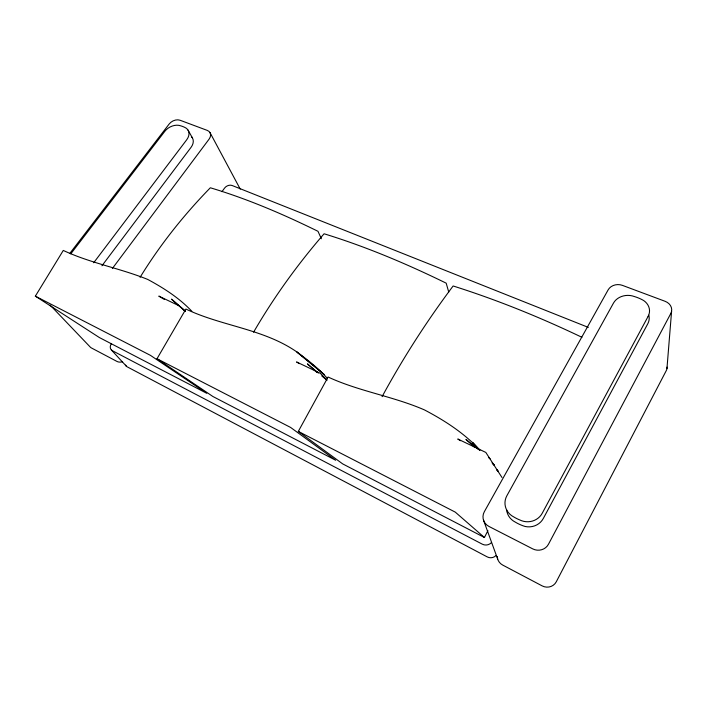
<?xml version="1.0" encoding="UTF-8"?>
<svg xmlns="http://www.w3.org/2000/svg" width="707" height="707" viewBox="0 0 707 707"><rect width="100%" height="100%" fill="white"/><g stroke="black" fill="none" stroke-linecap="round" stroke-linejoin="round"><path stroke-width="1.06" d="M666.948 368.586L671.597 311.204M480 450.226C464.402 433.232 444.756 420.577 424.456 409.91C393.198 396.3 359.103 391.404 328.092 377.025L298.31 431.403L342.683 463.898L484.436 537.506L487.91 530.604M382.08 396.654C403.043 358.096 426.798 321.066 453.134 285.973C497.233 299.918 540.192 317.355 581.914 337.292M157.016 358.741L290.612 427.443L335.666 460.248L212.869 396.486L157.016 358.741L185.906 309.056C221.918 326.236 263.72 328.852 296.967 352.033C307.81 359.996 318.627 368.435 327.518 378.563M253.566 332.21C273.874 297.249 297.62 264.33 324.089 233.778C366.12 246.69 406.719 263.87 446.188 283.162L448.733 292.079M35.35 296.162L150.423 355.347L206.762 393.313L99.36 337.539L35.35 296.162L63.285 250.437C90.416 263.145 120.066 268.271 147.736 279.433C163.803 288.103 179.216 297.956 191.853 311.292M140.092 277.312C159.985 244.905 183.793 214.972 210.333 187.779C247.494 198.879 283.233 214.221 317.991 231.313L321.358 238.754M221.963 191.677L224.561 188.106A5.762 4.383 -28.4 0 1 232.196 185.526L588.339 327.403M112.333 268.536L209.095 139.129A8.44 6.16 -28.1 0 0 207.319 130.424L180.082 120.252A8.316 5.974 -28.9 0 0 169.15 124.034L69.966 253.194M101.932 265.788L191.067 147.321A12.037 8.758 -29.1 0 0 191.403 136.575M93.686 262.765L186.736 139.739A12.16 8.784 -29.1 0 0 186.524 128.409A30.887 22.394 -29.9 0 0 180.727 125.837A12.134 8.749 -29.2 0 0 164.802 131.343L70.771 253.866M298.31 431.403L455.273 512.124L484.436 537.506M164.413 299.476L158.819 296.109L179.26 305.875L185.508 311.363M299.379 363.672L296.551 361.949L320.359 373.331L326.934 380.11M460.54 440.717L457.765 439.012L485.824 452.427L501.97 477.481M478.498 449.484L465.94 439.392L474.874 447.513M488.537 457.562L490.216 458.905M318.389 373.075L307.421 363.875L317.028 372.465M321.765 375.912L326.828 380.154M185.375 311.257L171.536 299.149L185.384 311.363M492.735 463.757L494.361 465.241L492.09 462.864M50.109 305.07L90.151 346.969A8.263 6.398 -39.6 0 0 91.495 347.994L116.92 361.41A8.369 6.602 -39.5 0 0 122.603 361.701M111.344 349.93L126.297 366.138M478.895 449.608L472.435 442.335L479.523 450.138M496.835 469.81L498.276 471.428L496.827 469.793M188.062 130.15L192.348 137.785M209.926 132.465L240.239 189.096M483.455 519.99L497.684 559.113M497.251 556.55A10.216 9.933 11.8 0 0 502.659 565.043L542.128 585.873A10.578 10.137 26.4 0 0 556.276 581.79L666.215 370.733A10.039 8.581 4.9 0 0 667.063 367.092M506.619 509.941A16.332 15.501 3.5 0 0 515.27 522.102A41.192 38.602 3.6 0 0 525.142 526.476A16.402 15.563 5.3 0 0 543.303 518.487L647.824 323.691A15.722 13.23 0.4 0 0 648.787 315.198M125.59 365.104A6.018 4.781 -39.6 0 0 127.304 366.898L487.282 556.922A7.211 7.035 2.7 0 0 495.969 555.543M111.512 343.469A6.204 4.852 -39.2 0 0 112.369 350.699L482.289 544.169A7.468 7.247 -3 0 0 491.294 542.729M670.784 313.519L548.464 544.249A11.71 11.179 13.4 0 1 532.689 548.862L488.935 526.423A11.321 10.861 -3 0 1 484.322 511.735L608.144 289.861A10.782 8.997 -1.8 0 1 622.399 285.363L665.066 301.288A11.109 9.244 1.8 0 1 670.784 313.519M648.133 316.374L542.225 513.264A16.614 15.731 4.1 0 1 519.716 519.919A41.722 39.018 2.6 0 1 513.812 516.958A16.544 15.669 2.4 0 1 506.848 495.793L613.473 303.1A15.854 13.292 -0.5 0 1 634.373 296.542A40.317 34.219 0 0 1 643.662 300.528A15.916 13.345 0 0 1 648.133 316.374M316.542 368.082L296.967 352.033L324.053 374.445L316.542 368.082"/></g></svg>
